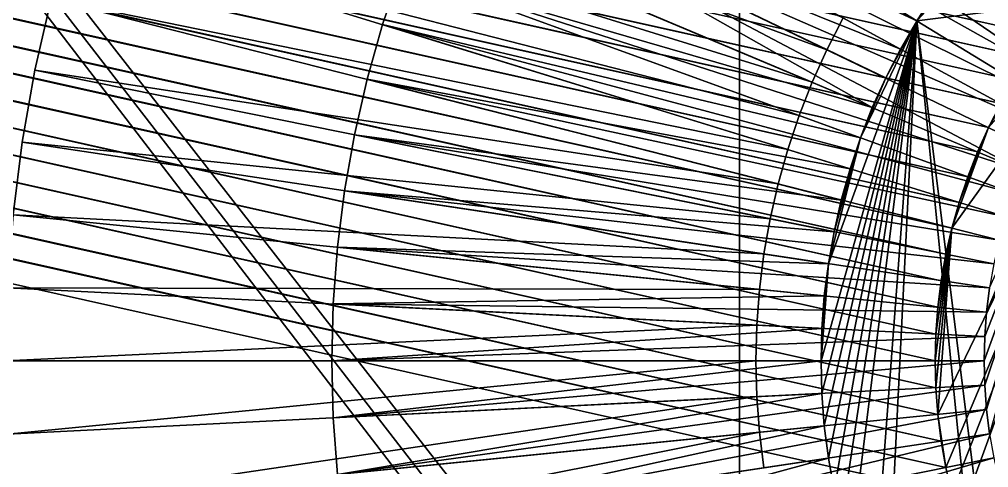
# Model space of a CAD drawing. Header units: millimetres. Extents: x 0 to 520, y -2 to 382.
# Drawn here: x 180.542 to 183.514, y 36.673 to 38.048 of the extents above; entities that cross this region are included whole.
import ezdxf

# ---------------------------------------------------------------- set-up
doc = ezdxf.new("R2010")
doc.units = ezdxf.units.MM

msp = doc.modelspace()

# ---------------------------------------------------------------- linework, layer by layer
at = {"layer": 'BRASS', "color": 52}
for points in [[(509.2, 369.2, 103), (10.8, 369.2, 103), (10.8, 10.8, 103)], [(509.2, 369.2, 103), (10.8, 10.8, 103), (509.2, 10.8, 103)], [(38.599, 70.4071, 86), (183.6847, 37.9963, 86), (38.6173, 70.3269, 86)], [(38.599, 70.4071, 86), (183.736, 38.0606, 86), (183.6847, 37.9963, 86)], [(38.6173, 70.3269, 86), (183.6367, 37.9295, 86), (38.6316, 70.2459, 86)], [(38.6173, 70.3269, 86), (183.6847, 37.9963, 86), (183.6367, 37.9295, 86)], [(38.6316, 70.2459, 86), (183.5921, 37.8604, 86), (38.6418, 70.1643, 86)], [(38.6316, 70.2459, 86), (183.6367, 37.9295, 86), (183.5921, 37.8604, 86)], [(38.6418, 70.1643, 86), (183.5509, 37.7891, 86), (38.6479, 70.0822, 86)], [(38.6418, 70.1643, 86), (183.5921, 37.8604, 86), (183.5509, 37.7891, 86)], [(38.6479, 70.0822, 86), (183.5134, 37.7159, 86), (38.65, 70, 86)], [(38.6479, 70.0822, 86), (183.5509, 37.7891, 86), (183.5134, 37.7159, 86)], [(38.65, 70, 86), (183.4796, 37.6409, 86), (38.6479, 69.9178, 86)], [(38.65, 70, 86), (183.5134, 37.7159, 86), (183.4796, 37.6409, 86)], [(38.6479, 69.9178, 86), (183.4495, 37.5643, 86), (38.6418, 69.8357, 86)], [(38.6479, 69.9178, 86), (183.4796, 37.6409, 86), (183.4495, 37.5643, 86)], [(38.6418, 69.8357, 86), (183.4233, 37.4863, 86), (38.6316, 69.7541, 86)], [(38.6418, 69.8357, 86), (183.4495, 37.5643, 86), (183.4233, 37.4863, 86)], [(38.6316, 69.7541, 86), (183.401, 37.4071, 86), (38.6173, 69.6731, 86)], [(38.6316, 69.7541, 86), (183.4233, 37.4863, 86), (183.401, 37.4071, 86)], [(38.6173, 69.6731, 86), (183.3827, 37.3269, 86), (38.599, 69.5929, 86)], [(38.6173, 69.6731, 86), (183.401, 37.4071, 86), (183.3827, 37.3269, 86)], [(38.599, 69.5929, 86), (183.3684, 37.2459, 86), (38.5767, 69.5137, 86)], [(38.599, 69.5929, 86), (183.3827, 37.3269, 86), (183.3684, 37.2459, 86)], [(38.5767, 69.5137, 86), (183.3582, 37.1643, 86), (38.5505, 69.4357, 86)], [(38.5767, 69.5137, 86), (183.3684, 37.2459, 86), (183.3582, 37.1643, 86)], [(38.5505, 69.4357, 86), (183.3521, 37.0822, 86), (38.5204, 69.3591, 86)], [(38.5505, 69.4357, 86), (183.3582, 37.1643, 86), (183.3521, 37.0822, 86)], [(38.5204, 69.3591, 86), (183.35, 37, 86), (38.4866, 69.2841, 86)], [(38.5204, 69.3591, 86), (183.3521, 37.0822, 86), (183.35, 37, 86)], [(38.4866, 69.2841, 86), (183.3521, 36.9178, 86), (38.4491, 69.2109, 86)], [(38.4866, 69.2841, 86), (183.35, 37, 86), (183.3521, 36.9178, 86)], [(38.4491, 69.2109, 86), (183.3582, 36.8357, 86), (38.4079, 69.1396, 86)], [(38.4491, 69.2109, 86), (183.3521, 36.9178, 86), (183.3582, 36.8357, 86)], [(38.4079, 69.1396, 86), (183.3684, 36.7541, 86), (38.3633, 69.0705, 86)], [(38.4079, 69.1396, 86), (183.3582, 36.8357, 86), (183.3684, 36.7541, 86)], [(38.3633, 69.0705, 86), (183.3827, 36.6731, 86), (38.3153, 69.0037, 86)], [(38.3633, 69.0705, 86), (183.3684, 36.7541, 86), (183.3827, 36.6731, 86)], [(38.3153, 69.0037, 86), (183.401, 36.5929, 86), (20.5, 20.5, 86)], [(38.3153, 69.0037, 86), (183.3827, 36.6731, 86), (183.401, 36.5929, 86)], [(183.401, 37.4071, 92), (184.1048, 38.386, 92), (183.3582, 36.8357, 92)], [(183.3582, 36.8357, 92), (184.1048, 38.386, 92), (183.3827, 36.6731, 92)], [(183.3827, 36.6731, 92), (184.1048, 38.386, 92), (183.401, 36.5929, 92)], [(183.5134, 37.7159, 92), (184.1048, 38.386, 92), (183.401, 37.4071, 92)], [(183.401, 36.5929, 92), (184.1048, 38.386, 92), (183.4233, 36.5137, 92)], [(183.4233, 36.5137, 92), (184.1048, 38.386, 92), (183.4796, 36.3591, 92)], [(183.4796, 36.3591, 92), (184.1048, 38.386, 92), (183.5134, 36.2841, 92)], [(183.5134, 36.2841, 92), (184.1048, 38.386, 92), (183.5509, 36.2109, 92)], [(183.6367, 37.9295, 92), (184.1048, 38.386, 92), (183.5134, 37.7159, 92)], [(183.5921, 37.8604, 92), (183.6367, 37.9295, 92), (183.5134, 37.7159, 92)], [(183.5509, 37.7891, 92), (183.5921, 37.8604, 92), (183.5134, 37.7159, 92)], [(183.5509, 37.7891, 92), (183.5134, 37.7159, 92), (183.5509, 37.7891, 86)], [(183.5509, 37.7891, 86), (183.5134, 37.7159, 92), (183.5134, 37.7159, 86)], [(183.4233, 37.4863, 92), (183.5134, 37.7159, 92), (183.401, 37.4071, 92)], [(183.4495, 37.5643, 92), (183.5134, 37.7159, 92), (183.4233, 37.4863, 92)], [(183.4796, 37.6409, 92), (183.5134, 37.7159, 92), (183.4495, 37.5643, 92)], [(183.5134, 37.7159, 92), (183.4796, 37.6409, 92), (183.5134, 37.7159, 86)], [(183.5134, 37.7159, 86), (183.4796, 37.6409, 92), (183.4796, 37.6409, 86)], [(183.4796, 37.6409, 92), (183.4495, 37.5643, 92), (183.4796, 37.6409, 86)], [(183.4796, 37.6409, 86), (183.4495, 37.5643, 92), (183.4495, 37.5643, 86)], [(183.4495, 37.5643, 86), (183.4495, 37.5643, 92), (183.4233, 37.4863, 86)], [(183.4495, 37.5643, 92), (183.4233, 37.4863, 92), (183.4233, 37.4863, 86)], [(183.4233, 37.4863, 86), (183.4233, 37.4863, 92), (183.401, 37.4071, 86)], [(183.4233, 37.4863, 92), (183.401, 37.4071, 92), (183.401, 37.4071, 86)], [(183.3521, 37.0822, 92), (183.401, 37.4071, 92), (183.35, 37, 92)], [(183.35, 37, 92), (183.401, 37.4071, 92), (183.3521, 36.9178, 92)], [(183.3582, 37.1643, 92), (183.401, 37.4071, 92), (183.3521, 37.0822, 92)], [(183.3521, 36.9178, 92), (183.401, 37.4071, 92), (183.3582, 36.8357, 92)], [(183.3684, 37.2459, 92), (183.401, 37.4071, 92), (183.3582, 37.1643, 92)], [(183.3827, 37.3269, 92), (183.401, 37.4071, 92), (183.3684, 37.2459, 92)], [(183.401, 37.4071, 86), (183.3827, 37.3269, 92), (183.3827, 37.3269, 86)], [(183.401, 37.4071, 92), (183.3827, 37.3269, 92), (183.401, 37.4071, 86)], [(183.3827, 37.3269, 86), (183.3827, 37.3269, 92), (183.3684, 37.2459, 86)], [(183.3827, 37.3269, 92), (183.3684, 37.2459, 92), (183.3684, 37.2459, 86)], [(183.3684, 37.2459, 86), (183.3684, 37.2459, 92), (183.3582, 37.1643, 86)], [(183.3684, 37.2459, 92), (183.3582, 37.1643, 92), (183.3582, 37.1643, 86)], [(183.3582, 37.1643, 92), (183.3521, 37.0822, 92), (183.3582, 37.1643, 86)], [(183.3582, 37.1643, 86), (183.3521, 37.0822, 92), (183.3521, 37.0822, 86)], [(183.3521, 37.0822, 92), (183.35, 37, 92), (183.3521, 37.0822, 86)], [(183.3521, 37.0822, 86), (183.35, 37, 92), (183.35, 37, 86)], [(183.35, 37, 92), (183.3521, 36.9178, 92), (183.35, 37, 86)], [(183.35, 37, 86), (183.3521, 36.9178, 92), (183.3521, 36.9178, 86)], [(183.3521, 36.9178, 92), (183.3582, 36.8357, 92), (183.3521, 36.9178, 86)], [(183.3521, 36.9178, 86), (183.3582, 36.8357, 92), (183.3582, 36.8357, 86)], [(183.3582, 36.8357, 92), (183.3684, 36.7541, 92), (183.3582, 36.8357, 86)], [(183.3582, 36.8357, 86), (183.3684, 36.7541, 92), (183.3684, 36.7541, 86)], [(183.3684, 36.7541, 92), (183.3582, 36.8357, 92), (183.3827, 36.6731, 92)], [(183.3684, 36.7541, 92), (183.3827, 36.6731, 92), (183.3684, 36.7541, 86)], [(183.3684, 36.7541, 86), (183.3827, 36.6731, 92), (183.3827, 36.6731, 86)], [(183.3827, 36.6731, 92), (183.401, 36.5929, 92), (183.3827, 36.6731, 86)], [(183.3827, 36.6731, 86), (183.401, 36.5929, 92), (183.401, 36.5929, 86)]]:
    msp.add_3dface(points, dxfattribs=at)
at = {"layer": 'STEEL', "color": 8}
for points in [[(173, 23, 83), (173, 48, 83), (182.75, 35.5, 83)], [(173, 48, 83), (182.75, 38.5, 83), (182.75, 35.5, 83)], [(173, 48, 86), (182.7528, 35.3878, 86), (182.75, 35.5, 86)], [(173, 48, 86), (182.7612, 35.276, 86), (182.7528, 35.3878, 86)], [(173, 48, 86), (173, 20, 86), (182.7612, 35.276, 86)], [(182.75, 38.5, 86), (173, 48, 86), (182.75, 35.5, 86)], [(182.4343, 39.3806, 78.5), (182.5562, 39.5055, 78.5), (183.9004, 38.0203, 78.5)], [(183.9004, 38.0203, 78.5), (182.5562, 39.5055, 78.5), (183.9526, 38.0738, 78.5)], [(182.4343, 39.3806, 78.5), (183.9004, 38.0203, 78.5), (182.3188, 39.2498, 78.5)], [(182.3188, 39.2498, 78.5), (183.8509, 37.9642, 78.5), (182.21, 39.1133, 78.5)], [(182.3188, 39.2498, 78.5), (183.9004, 38.0203, 78.5), (183.8509, 37.9642, 78.5)], [(182.21, 39.1133, 78.5), (183.8043, 37.9057, 78.5), (182.1082, 38.9716, 78.5)], [(182.21, 39.1133, 78.5), (183.8509, 37.9642, 78.5), (183.8043, 37.9057, 78.5)], [(182.1082, 38.9716, 78.5), (183.7606, 37.845, 78.5), (182.0135, 38.825, 78.5)], [(182.1082, 38.9716, 78.5), (183.8043, 37.9057, 78.5), (183.7606, 37.845, 78.5)], [(183.0179, 37.9545, 83), (180.9456, 38.9525, 83), (180.8534, 38.748, 83)], [(180.9456, 38.9525, 82), (183.0179, 37.9545, 82), (180.8534, 38.748, 82)], [(183.0679, 38.0522, 83), (180.9456, 38.9525, 83), (183.0179, 37.9545, 83)], [(180.9456, 38.9525, 82), (183.0679, 38.0522, 82), (183.0179, 37.9545, 82)], [(183.2934, 38.0429, 82), (182.0135, 38.825, 82), (181.9262, 38.6739, 82)], [(182.0135, 38.825, 78.5), (183.7201, 37.7822, 78.5), (181.9262, 38.6739, 78.5)], [(183.3475, 38.1266, 82), (182.0135, 38.825, 82), (183.2934, 38.0429, 82)], [(182.0135, 38.825, 78.5), (183.7606, 37.845, 78.5), (183.7201, 37.7822, 78.5)], [(182.9728, 37.8546, 83), (180.8534, 38.748, 83), (180.7714, 38.5391, 83)], [(180.8534, 38.748, 82), (182.9728, 37.8546, 82), (180.7714, 38.5391, 82)], [(183.0179, 37.9545, 83), (180.8534, 38.748, 83), (182.9728, 37.8546, 83)], [(180.8534, 38.748, 82), (183.0179, 37.9545, 82), (182.9728, 37.8546, 82)], [(183.2436, 37.9565, 82), (181.9262, 38.6739, 82), (181.8466, 38.5186, 82)], [(181.9262, 38.6739, 78.5), (183.6827, 37.7174, 78.5), (181.8466, 38.5186, 78.5)], [(183.2934, 38.0429, 82), (181.9262, 38.6739, 82), (183.2436, 37.9565, 82)], [(181.9262, 38.6739, 78.5), (183.7201, 37.7822, 78.5), (183.6827, 37.7174, 78.5)], [(183.8325, 38.6239, 90), (183.6766, 38.4996, 90), (183.2934, 38.0429, 90)], [(186.3965, 38.4317, 90), (183.8325, 38.6239, 90), (183.2934, 38.0429, 90)], [(182.9327, 37.7524, 83), (180.7714, 38.5391, 83), (180.6999, 38.3264, 83)], [(180.7714, 38.5391, 82), (182.9327, 37.7524, 82), (180.6999, 38.3264, 82)], [(182.9728, 37.8546, 83), (180.7714, 38.5391, 83), (182.9327, 37.7524, 83)], [(180.7714, 38.5391, 82), (182.9728, 37.8546, 82), (182.9327, 37.7524, 82)], [(183.157, 37.7769, 82), (181.8466, 38.5186, 82), (181.7748, 38.3595, 82)], [(181.8466, 38.5186, 78.5), (183.6178, 37.5827, 78.5), (181.7748, 38.3595, 78.5)], [(183.1981, 37.8678, 82), (181.8466, 38.5186, 82), (183.157, 37.7769, 82)], [(183.2436, 37.9565, 82), (181.8466, 38.5186, 82), (183.1981, 37.8678, 82)], [(181.8466, 38.5186, 78.5), (183.6485, 37.6508, 78.5), (183.6178, 37.5827, 78.5)], [(181.8466, 38.5186, 78.5), (183.6827, 37.7174, 78.5), (183.6485, 37.6508, 78.5)], [(182.75, 35.5, 86), (182.75, 35.5, 83), (182.75, 38.5, 83)], [(182.75, 35.5, 86), (182.75, 38.5, 83), (182.75, 38.5, 86)], [(183.6766, 38.4996, 90), (183.3475, 38.1266, 90), (183.2934, 38.0429, 90)], [(186.3965, 38.4317, 90), (183.2934, 38.0429, 90), (183.6035, 35.5683, 90)], [(183.157, 37.7769, 82), (181.7748, 38.3595, 82), (181.7111, 38.1971, 82)], [(181.7748, 38.3595, 78.5), (183.6178, 37.5827, 78.5), (181.7111, 38.1971, 78.5)], [(182.8977, 37.6485, 83), (180.6999, 38.3264, 83), (180.6392, 38.1104, 83)], [(180.6999, 38.3264, 82), (182.8977, 37.6485, 82), (180.6392, 38.1104, 82)], [(182.9327, 37.7524, 83), (180.6999, 38.3264, 83), (182.8977, 37.6485, 83)], [(180.6999, 38.3264, 82), (182.9327, 37.7524, 82), (182.8977, 37.6485, 82)], [(183.1206, 37.684, 82), (181.7111, 38.1971, 82), (181.6555, 38.0316, 82)], [(181.6555, 38.0316, 82), (181.7111, 38.1971, 82), (181.7111, 38.1971, 78.5)], [(181.6555, 38.0316, 82), (181.7111, 38.1971, 78.5), (181.6555, 38.0316, 78.5)], [(181.7111, 38.1971, 78.5), (183.5905, 37.513, 78.5), (181.6555, 38.0316, 78.5)], [(183.157, 37.7769, 82), (181.7111, 38.1971, 82), (183.1206, 37.684, 82)], [(181.7111, 38.1971, 78.5), (183.6178, 37.5827, 78.5), (183.5905, 37.513, 78.5)], [(180.5892, 37.8917, 83), (180.6392, 38.1104, 82), (180.5892, 37.8917, 82)], [(180.5892, 37.8917, 83), (180.6392, 38.1104, 83), (180.6392, 38.1104, 82)], [(182.868, 37.5429, 83), (180.6392, 38.1104, 83), (180.5892, 37.8917, 83)], [(180.6392, 38.1104, 82), (182.868, 37.5429, 82), (180.5892, 37.8917, 82)], [(182.8977, 37.6485, 83), (180.6392, 38.1104, 83), (182.868, 37.5429, 83)], [(180.6392, 38.1104, 82), (182.8977, 37.6485, 82), (182.868, 37.5429, 82)], [(183.2934, 38.0429, 90), (183.3475, 38.1266, 90), (183.3475, 38.1266, 82)], [(183.2934, 38.0429, 90), (183.3475, 38.1266, 82), (183.2934, 38.0429, 82)], [(183.2934, 38.0429, 90), (183, 37, 90), (183.0025, 36.9003, 90)], [(183.2934, 38.0429, 90), (183.0223, 37.2981, 90), (183, 37, 90)], [(183.2934, 38.0429, 90), (183.0025, 36.9003, 90), (183.0099, 36.8009, 90)], [(183.2934, 38.0429, 90), (183.0099, 36.8009, 90), (183.0223, 36.7019, 90)], [(183.0679, 38.0522, 82), (183.0679, 38.0522, 83), (183.0179, 37.9545, 82)], [(183.0679, 38.0522, 83), (183.0179, 37.9545, 83), (183.0179, 37.9545, 82)], [(183.2934, 38.0429, 90), (183.1206, 37.684, 90), (183.0223, 37.2981, 90)], [(183.2934, 38.0429, 90), (183.0223, 36.7019, 90), (183.0397, 36.6037, 90)], [(183.2934, 38.0429, 90), (183.0397, 36.6037, 90), (183.0618, 36.5065, 90)], [(183.2934, 38.0429, 90), (183.0618, 36.5065, 90), (183.0889, 36.4105, 90)], [(183.2934, 38.0429, 90), (183.0889, 36.4105, 90), (183.157, 36.2231, 90)], [(183.2934, 38.0429, 90), (183.1981, 37.8678, 90), (183.1206, 37.684, 90)], [(183.2934, 38.0429, 90), (183.157, 36.2231, 90), (183.1981, 36.1322, 90)], [(183.2934, 38.0429, 90), (183.2436, 37.9565, 90), (183.1981, 37.8678, 90)], [(183.2934, 38.0429, 90), (183.1981, 36.1322, 90), (183.5339, 35.6397, 90)], [(183.2436, 37.9565, 90), (183.2934, 38.0429, 90), (183.2934, 38.0429, 82)], [(183.2436, 37.9565, 90), (183.2934, 38.0429, 82), (183.2436, 37.9565, 82)], [(183.2934, 38.0429, 90), (183.5339, 35.6397, 90), (183.6035, 35.5683, 90)], [(183.0889, 37.5895, 82), (181.6555, 38.0316, 82), (181.6082, 37.8637, 82)], [(181.6082, 37.8637, 82), (181.6555, 38.0316, 78.5), (181.6082, 37.8637, 78.5)], [(181.6082, 37.8637, 82), (181.6555, 38.0316, 82), (181.6555, 38.0316, 78.5)], [(181.6555, 38.0316, 78.5), (183.5666, 37.4421, 78.5), (181.6082, 37.8637, 78.5)], [(183.1206, 37.684, 82), (181.6555, 38.0316, 82), (183.0889, 37.5895, 82)], [(181.6555, 38.0316, 78.5), (183.5905, 37.513, 78.5), (183.5666, 37.4421, 78.5)], [(183.0179, 37.9545, 83), (182.9728, 37.8546, 83), (183.0179, 37.9545, 82)], [(183.0179, 37.9545, 82), (182.9728, 37.8546, 83), (182.9728, 37.8546, 82)], [(183.2436, 37.9565, 90), (183.2436, 37.9565, 82), (183.1981, 37.8678, 82)], [(183.1981, 37.8678, 90), (183.2436, 37.9565, 90), (183.1981, 37.8678, 82)], [(183.5019, 37.0748, 80.4), (183.8509, 37.9642, 80.4), (183.5, 37, 80.4)], [(183.5, 37, 80.4), (183.8509, 37.9642, 80.4), (183.5019, 36.9252, 80.4)], [(183.5075, 37.1494, 80.4), (183.8509, 37.9642, 80.4), (183.5019, 37.0748, 80.4)], [(183.5019, 36.9252, 80.4), (183.8509, 37.9642, 80.4), (183.5075, 36.8506, 80.4)], [(183.5168, 37.2236, 80.4), (183.8509, 37.9642, 80.4), (183.5075, 37.1494, 80.4)], [(183.5075, 36.8506, 80.4), (183.8509, 37.9642, 80.4), (183.5168, 36.7764, 80.4)], [(180.5503, 37.6707, 83), (180.5892, 37.8917, 82), (180.5503, 37.6707, 82)], [(180.5503, 37.6707, 83), (180.5892, 37.8917, 83), (180.5892, 37.8917, 82)], [(182.8436, 37.4359, 83), (180.5892, 37.8917, 83), (180.5503, 37.6707, 83)], [(180.5892, 37.8917, 82), (182.8436, 37.4359, 82), (180.5503, 37.6707, 82)], [(182.868, 37.5429, 83), (180.5892, 37.8917, 83), (182.8436, 37.4359, 83)], [(180.5892, 37.8917, 82), (182.868, 37.5429, 82), (182.8436, 37.4359, 82)], [(183.0618, 37.4935, 82), (181.6082, 37.8637, 82), (181.5694, 37.6935, 82)], [(181.5694, 37.6935, 82), (181.6082, 37.8637, 78.5), (181.5694, 37.6935, 78.5)], [(181.5694, 37.6935, 82), (181.6082, 37.8637, 82), (181.6082, 37.8637, 78.5)], [(181.6082, 37.8637, 78.5), (183.5464, 37.3701, 78.5), (181.5694, 37.6935, 78.5)], [(183.0889, 37.5895, 82), (181.6082, 37.8637, 82), (183.0618, 37.4935, 82)], [(181.6082, 37.8637, 78.5), (183.5666, 37.4421, 78.5), (183.5464, 37.3701, 78.5)], [(183.1981, 37.8678, 90), (183.157, 37.7769, 90), (183.1206, 37.684, 90)], [(183.157, 37.7769, 90), (183.1981, 37.8678, 90), (183.1981, 37.8678, 82)], [(183.157, 37.7769, 90), (183.1981, 37.8678, 82), (183.157, 37.7769, 82)], [(182.9728, 37.8546, 83), (182.9327, 37.7524, 83), (182.9728, 37.8546, 82)], [(182.9728, 37.8546, 82), (182.9327, 37.7524, 83), (182.9327, 37.7524, 82)], [(183.1206, 37.684, 90), (183.157, 37.7769, 90), (183.157, 37.7769, 82)], [(183.1206, 37.684, 90), (183.157, 37.7769, 82), (183.1206, 37.684, 82)], [(182.9327, 37.7524, 83), (182.8977, 37.6485, 83), (182.9327, 37.7524, 82)], [(182.9327, 37.7524, 82), (182.8977, 37.6485, 83), (182.8977, 37.6485, 82)], [(183.0397, 37.3963, 82), (181.5694, 37.6935, 82), (181.5391, 37.5216, 82)], [(181.5391, 37.5216, 82), (181.5694, 37.6935, 78.5), (181.5391, 37.5216, 78.5)], [(181.5391, 37.5216, 82), (181.5694, 37.6935, 82), (181.5694, 37.6935, 78.5)], [(181.5694, 37.6935, 78.5), (183.5297, 37.2972, 78.5), (181.5391, 37.5216, 78.5)], [(183.0618, 37.4935, 82), (181.5694, 37.6935, 82), (183.0397, 37.3963, 82)], [(181.5694, 37.6935, 78.5), (183.5464, 37.3701, 78.5), (183.5297, 37.2972, 78.5)], [(183.1206, 37.684, 90), (183.0397, 37.3963, 90), (183.0223, 37.2981, 90)], [(183.1206, 37.684, 90), (183.0889, 37.5895, 90), (183.0397, 37.3963, 90)], [(183.0889, 37.5895, 90), (183.1206, 37.684, 90), (183.1206, 37.684, 82)], [(183.0889, 37.5895, 90), (183.1206, 37.684, 82), (183.0889, 37.5895, 82)], [(180.5224, 37.4481, 83), (180.5503, 37.6707, 82), (180.5224, 37.4481, 82)], [(180.5224, 37.4481, 83), (180.5503, 37.6707, 83), (180.5503, 37.6707, 82)], [(182.8246, 37.3279, 83), (180.5503, 37.6707, 83), (180.5224, 37.4481, 83)], [(180.5503, 37.6707, 82), (182.8246, 37.3279, 82), (180.5224, 37.4481, 82)], [(182.8436, 37.4359, 83), (180.5503, 37.6707, 83), (182.8246, 37.3279, 83)], [(180.5503, 37.6707, 82), (182.8436, 37.4359, 82), (182.8246, 37.3279, 82)], [(182.8977, 37.6485, 82), (182.868, 37.5429, 83), (182.868, 37.5429, 82)], [(182.8977, 37.6485, 83), (182.868, 37.5429, 83), (182.8977, 37.6485, 82)], [(183.0889, 37.5895, 90), (183.0618, 37.4935, 90), (183.0397, 37.3963, 90)], [(183.0618, 37.4935, 90), (183.0889, 37.5895, 82), (183.0618, 37.4935, 82)], [(183.0618, 37.4935, 90), (183.0889, 37.5895, 90), (183.0889, 37.5895, 82)], [(182.868, 37.5429, 82), (182.8436, 37.4359, 83), (182.8436, 37.4359, 82)], [(182.868, 37.5429, 83), (182.8436, 37.4359, 83), (182.868, 37.5429, 82)], [(183.0223, 37.2981, 82), (181.5391, 37.5216, 82), (181.5174, 37.3485, 82)], [(181.5391, 37.5216, 82), (181.5391, 37.5216, 78.5), (181.5174, 37.3485, 78.5)], [(181.5174, 37.3485, 82), (181.5391, 37.5216, 82), (181.5174, 37.3485, 78.5)], [(181.5391, 37.5216, 78.5), (183.5168, 37.2236, 78.5), (181.5174, 37.3485, 78.5)], [(183.0397, 37.3963, 82), (181.5391, 37.5216, 82), (183.0223, 37.2981, 82)], [(181.5391, 37.5216, 78.5), (183.5297, 37.2972, 78.5), (183.5168, 37.2236, 78.5)], [(183.0397, 37.3963, 90), (183.0618, 37.4935, 82), (183.0397, 37.3963, 82)], [(183.0397, 37.3963, 90), (183.0618, 37.4935, 90), (183.0618, 37.4935, 82)], [(182.8109, 37.219, 83), (180.5224, 37.4481, 83), (180.5056, 37.2243, 83)], [(180.5224, 37.4481, 82), (182.8109, 37.219, 82), (180.5056, 37.2243, 82)], [(182.8246, 37.3279, 83), (180.5224, 37.4481, 83), (182.8109, 37.219, 83)], [(180.5224, 37.4481, 82), (182.8246, 37.3279, 82), (182.8109, 37.219, 82)], [(182.8436, 37.4359, 82), (182.8246, 37.3279, 83), (182.8246, 37.3279, 82)], [(182.8436, 37.4359, 83), (182.8246, 37.3279, 83), (182.8436, 37.4359, 82)], [(183.0223, 37.2981, 90), (183.0397, 37.3963, 82), (183.0223, 37.2981, 82)], [(183.0223, 37.2981, 90), (183.0397, 37.3963, 90), (183.0397, 37.3963, 82)], [(183.0099, 37.1991, 82), (181.5174, 37.3485, 82), (181.5044, 37.1745, 82)], [(181.5044, 37.1745, 82), (181.5174, 37.3485, 82), (181.5174, 37.3485, 78.5)], [(181.5044, 37.1745, 82), (181.5174, 37.3485, 78.5), (181.5044, 37.1745, 78.5)], [(181.5174, 37.3485, 78.5), (183.5075, 37.1494, 78.5), (181.5044, 37.1745, 78.5)], [(183.0223, 37.2981, 82), (181.5174, 37.3485, 82), (183.0099, 37.1991, 82)], [(181.5174, 37.3485, 78.5), (183.5168, 37.2236, 78.5), (183.5075, 37.1494, 78.5)], [(182.8246, 37.3279, 82), (182.8109, 37.219, 83), (182.8109, 37.219, 82)], [(182.8246, 37.3279, 83), (182.8109, 37.219, 83), (182.8246, 37.3279, 82)], [(183.0223, 37.2981, 90), (183.0025, 37.0997, 90), (183, 37, 90)], [(183.0223, 37.2981, 90), (183.0099, 37.1991, 90), (183.0025, 37.0997, 90)], [(183.0099, 37.1991, 90), (183.0223, 37.2981, 82), (183.0099, 37.1991, 82)], [(183.0099, 37.1991, 90), (183.0223, 37.2981, 90), (183.0223, 37.2981, 82)], [(182.8027, 37.1097, 83), (180.5056, 37.2243, 83), (180.5, 37, 83)], [(180.5056, 37.2243, 82), (182.8027, 37.1097, 82), (180.5, 37, 82)], [(182.8109, 37.219, 83), (180.5056, 37.2243, 83), (182.8027, 37.1097, 83)], [(180.5056, 37.2243, 82), (182.8109, 37.219, 82), (182.8027, 37.1097, 82)], [(182.8109, 37.219, 82), (182.8109, 37.219, 83), (182.8027, 37.1097, 82)], [(182.8109, 37.219, 83), (182.8027, 37.1097, 83), (182.8027, 37.1097, 82)], [(183.5168, 37.2236, 78.5), (183.5168, 37.2236, 80.4), (183.5075, 37.1494, 78.5)], [(183.5168, 37.2236, 80.4), (183.5075, 37.1494, 80.4), (183.5075, 37.1494, 78.5)], [(183.0099, 37.1991, 82), (181.5044, 37.1745, 82), (183.0025, 37.0997, 82)], [(183.0099, 37.1991, 90), (183.0099, 37.1991, 82), (183.0025, 37.0997, 82)], [(183.0025, 37.0997, 90), (183.0099, 37.1991, 90), (183.0025, 37.0997, 82)], [(183.0025, 37.0997, 82), (181.5044, 37.1745, 82), (181.5, 37, 82)], [(181.5, 37, 82), (181.5044, 37.1745, 82), (181.5044, 37.1745, 78.5)], [(181.5, 37, 82), (181.5044, 37.1745, 78.5), (181.5, 37, 78.5)], [(181.5044, 37.1745, 78.5), (183.5019, 37.0748, 78.5), (181.5, 37, 78.5)], [(181.5044, 37.1745, 78.5), (183.5075, 37.1494, 78.5), (183.5019, 37.0748, 78.5)], [(183.5075, 37.1494, 80.4), (183.5019, 37.0748, 80.4), (183.5075, 37.1494, 78.5)], [(183.5075, 37.1494, 78.5), (183.5019, 37.0748, 80.4), (183.5019, 37.0748, 78.5)], [(182.8027, 37.1097, 83), (180.5, 37, 83), (182.8, 37, 83)], [(180.5, 37, 82), (182.8027, 37.1097, 82), (182.8, 37, 82)], [(183.0025, 37.0997, 82), (181.5, 37, 82), (183, 37, 82)], [(182.8027, 37.1097, 82), (182.8027, 37.1097, 83), (182.8, 37, 82)], [(182.8027, 37.1097, 83), (182.8, 37, 83), (182.8, 37, 82)], [(183.0025, 37.0997, 90), (183.0025, 37.0997, 82), (183, 37, 82)], [(183, 37, 90), (183.0025, 37.0997, 90), (183, 37, 82)], [(181.5, 37, 78.5), (183.5019, 37.0748, 78.5), (183.5, 37, 78.5)], [(183.5019, 37.0748, 78.5), (183.5019, 37.0748, 80.4), (183.5, 37, 78.5)], [(183.5019, 37.0748, 80.4), (183.5, 37, 80.4), (183.5, 37, 78.5)], [(182.8, 37, 83), (180.5, 37, 83), (180.5056, 36.7757, 83)], [(180.5, 37, 82), (182.8, 37, 82), (180.5056, 36.7757, 82)], [(182.8, 37, 83), (180.5056, 36.7757, 83), (182.8027, 36.8903, 83)], [(180.5056, 36.7757, 82), (182.8, 37, 82), (182.8027, 36.8903, 82)], [(183, 37, 82), (181.5, 37, 82), (181.5044, 36.8255, 82)], [(181.5044, 36.8255, 82), (181.5, 37, 82), (181.5, 37, 78.5)], [(181.5044, 36.8255, 82), (181.5, 37, 78.5), (181.5044, 36.8255, 78.5)], [(181.5, 37, 78.5), (183.5, 37, 78.5), (181.5044, 36.8255, 78.5)], [(183, 37, 82), (181.5044, 36.8255, 82), (183.0025, 36.9003, 82)], [(181.5044, 36.8255, 78.5), (183.5, 37, 78.5), (183.5019, 36.9252, 78.5)], [(182.8, 37, 83), (182.8027, 36.8903, 83), (182.8, 37, 82)], [(182.8, 37, 82), (182.8027, 36.8903, 83), (182.8027, 36.8903, 82)], [(183.0025, 36.9003, 90), (183, 37, 90), (183, 37, 82)], [(183.0025, 36.9003, 90), (183, 37, 82), (183.0025, 36.9003, 82)], [(183.5, 37, 80.4), (183.5019, 36.9252, 80.4), (183.5, 37, 78.5)], [(183.5, 37, 78.5), (183.5019, 36.9252, 80.4), (183.5019, 36.9252, 78.5)], [(181.5044, 36.8255, 78.5), (183.5019, 36.9252, 78.5), (181.5174, 36.6515, 78.5)], [(181.5174, 36.6515, 78.5), (183.5019, 36.9252, 78.5), (183.5075, 36.8506, 78.5)], [(183.5019, 36.9252, 78.5), (183.5019, 36.9252, 80.4), (183.5075, 36.8506, 78.5)], [(183.5019, 36.9252, 80.4), (183.5075, 36.8506, 80.4), (183.5075, 36.8506, 78.5)], [(182.8027, 36.8903, 83), (180.5056, 36.7757, 83), (180.5224, 36.5519, 83)], [(180.5056, 36.7757, 82), (182.8027, 36.8903, 82), (180.5224, 36.5519, 82)], [(182.8027, 36.8903, 83), (180.5224, 36.5519, 83), (182.8109, 36.781, 83)], [(180.5224, 36.5519, 82), (182.8027, 36.8903, 82), (182.8109, 36.781, 82)], [(183.0025, 36.9003, 82), (181.5044, 36.8255, 82), (181.5174, 36.6515, 82)], [(183.0025, 36.9003, 82), (181.5174, 36.6515, 82), (183.0099, 36.8009, 82)], [(182.8027, 36.8903, 83), (182.8109, 36.781, 83), (182.8027, 36.8903, 82)], [(182.8027, 36.8903, 82), (182.8109, 36.781, 83), (182.8109, 36.781, 82)], [(183.0099, 36.8009, 90), (183.0025, 36.9003, 90), (183.0025, 36.9003, 82)], [(183.0099, 36.8009, 90), (183.0025, 36.9003, 82), (183.0099, 36.8009, 82)], [(181.5174, 36.6515, 82), (181.5044, 36.8255, 82), (181.5044, 36.8255, 78.5)], [(181.5174, 36.6515, 82), (181.5044, 36.8255, 78.5), (181.5174, 36.6515, 78.5)], [(181.5174, 36.6515, 78.5), (183.5075, 36.8506, 78.5), (181.5391, 36.4784, 78.5)], [(181.5391, 36.4784, 78.5), (183.5075, 36.8506, 78.5), (183.5168, 36.7764, 78.5)], [(183.5075, 36.8506, 80.4), (183.5168, 36.7764, 80.4), (183.5075, 36.8506, 78.5)], [(183.5075, 36.8506, 78.5), (183.5168, 36.7764, 80.4), (183.5168, 36.7764, 78.5)], [(183.0099, 36.8009, 82), (181.5174, 36.6515, 82), (181.5391, 36.4784, 82)], [(183.0099, 36.8009, 82), (181.5391, 36.4784, 82), (183.0223, 36.7019, 82)], [(183.0099, 36.8009, 90), (183.0099, 36.8009, 82), (183.0223, 36.7019, 82)], [(183.0223, 36.7019, 90), (183.0099, 36.8009, 90), (183.0223, 36.7019, 82)], [(182.8109, 36.781, 83), (180.5224, 36.5519, 83), (180.5503, 36.3293, 83)], [(180.5224, 36.5519, 82), (182.8109, 36.781, 82), (180.5503, 36.3293, 82)], [(182.8109, 36.781, 83), (180.5503, 36.3293, 83), (182.8246, 36.6721, 83)], [(180.5503, 36.3293, 82), (182.8109, 36.781, 82), (182.8246, 36.6721, 82)], [(181.5391, 36.4784, 78.5), (183.5168, 36.7764, 78.5), (181.5694, 36.3065, 78.5)], [(181.5694, 36.3065, 78.5), (183.5168, 36.7764, 78.5), (183.5297, 36.7028, 78.5)], [(182.8109, 36.781, 82), (182.8109, 36.781, 83), (182.8246, 36.6721, 82)], [(182.8109, 36.781, 83), (182.8246, 36.6721, 83), (182.8246, 36.6721, 82)], [(183.0223, 36.7019, 82), (181.5391, 36.4784, 82), (181.5694, 36.3065, 82)], [(181.5694, 36.3065, 78.5), (183.5297, 36.7028, 78.5), (181.6082, 36.1363, 78.5)], [(183.0223, 36.7019, 82), (181.5694, 36.3065, 82), (183.0397, 36.6037, 82)], [(181.6082, 36.1363, 78.5), (183.5297, 36.7028, 78.5), (183.5464, 36.6299, 78.5)], [(183.0397, 36.6037, 90), (183.0223, 36.7019, 90), (183.0223, 36.7019, 82)], [(183.0397, 36.6037, 90), (183.0223, 36.7019, 82), (183.0397, 36.6037, 82)]]:
    msp.add_3dface(points, dxfattribs=at)

doc.saveas('drawing.dxf')
